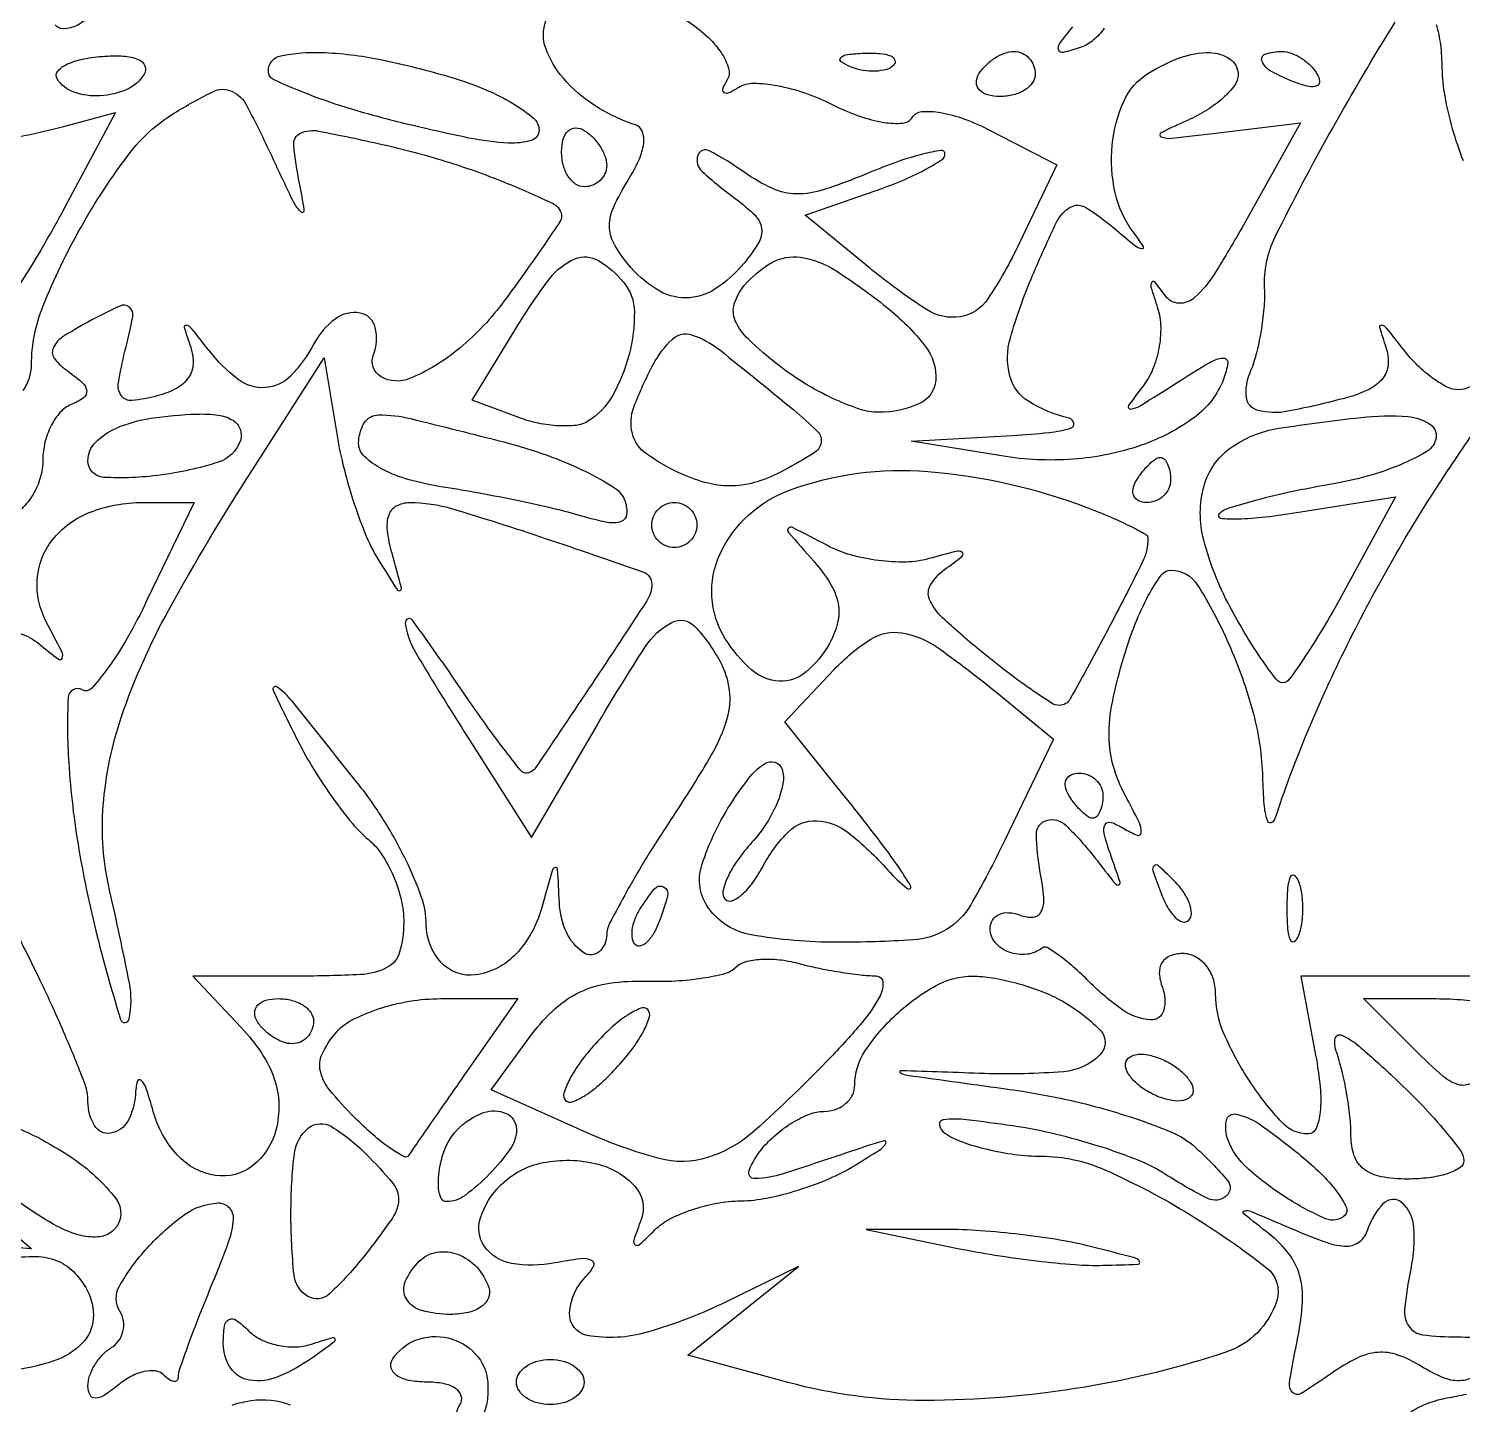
# Model space of a CAD drawing. Header units: inches. Extents: x -279 to 561, y -345 to 342.
# Drawn here: x -210.2335 to -209.7678, y -300.4028 to -299.9559 of the extents above; entities that cross this region are included whole.
import ezdxf

# ---------------------------------------------------------------- set-up
doc = ezdxf.new("R2010")
doc.units = ezdxf.units.IN
doc.header["$LTSCALE"] = 0.5
doc.header["$MEASUREMENT"] = 0

msp = doc.modelspace()

# ---------------------------------------------------------------- linework, layer by layer
for points in [[(-205.72684, -301.74723, -0.00001), (-206.54741, -301.74907, -0.000412)], [(-206.54191, -301.73765, -0.00001), (-205.72683, -301.73995, -0.41338)], [(-210.2141, -299.95167, -0.246634), (-210.2223, -299.95597, -0.240085), (-210.22481, -299.95469, -0.069257)], [(-210.01986, -299.95311, -0.039871), (-210.01332, -299.95819, -0.058273), (-210.00855, -299.96369, -0.075709), (-210.00611, -299.96876, -0.215716), (-210.0066, -299.97256, 0.042609), (-210.00802, -299.97535, 0.364558), (-210.00761, -299.97659, 0.25334), (-210.00603, -299.97668, 0.029207), (-210.00278, -299.97493, -0.14379), (-209.99802, -299.97362, -0.041191), (-209.99033, -299.97439, -0.037791), (-209.98139, -299.97675, -0.032338), (-209.97241, -299.98053, 0.029225), (-209.96361, -299.9843, 0.046596), (-209.95569, -299.98634, 0.059063), (-209.94955, -299.9866, 0.239652), (-209.94645, -299.98471, -0.241037), (-209.94337, -299.98285, -0.060113), (-209.93731, -299.98314, -0.047265), (-209.92952, -299.98525, -0.029831), (-209.92091, -299.98907), (-209.89951, -300.00013), (-209.91169, -300.02567, -0.03531), (-209.92191, -300.04372, -0.208713), (-209.93083, -300.04947, -0.186393), (-209.94177, -300.04717, -0.027537), (-209.96035, -300.03361), (-209.98123, -300.01653), (-209.95852, -300.00861, 0.015223), (-209.94982, -300.00528, 0.02296), (-209.94248, -300.0018, 0.019436), (-209.93691, -299.99856, 0.256653), (-209.93581, -299.99655, 0.459931), (-209.93708, -299.99546, 0.023296), (-209.94314, -299.99669, 0.023968), (-209.95119, -299.99913, 0.013307), (-209.96076, -300.00283, -0.019224), (-209.97506, -300.00817, -0.081872), (-209.98405, -300.00958, -0.106516), (-209.99177, -300.00785, -0.044699), (-210.00106, -300.00252, 0.030173), (-210.01238, -299.99556, 0.467145), (-210.0161, -299.99706, 0.294325), (-210.01472, -300.00227, 0.026889), (-210.00385, -300.01115, -0.036575), (-209.99752, -300.01654, -0.167015), (-209.99539, -300.0208, -0.169615), (-209.99635, -300.02543, -0.037994), (-210.00109, -300.03211, -0.07488), (-210.01046, -300.04047, -0.14446), (-210.02002, -300.04335, -0.145548), (-210.02955, -300.04057, -0.076442), (-210.03887, -300.0323, -0.049455), (-210.04339, -300.02561, -0.125348), (-210.0448, -300.01996, -0.107779), (-210.04343, -300.01379, -0.031277), (-210.03877, -300.00516, 0.032977), (-210.03526, -299.99862, 0.073155), (-210.03369, -299.99319, 0.122618), (-210.03412, -299.98932, 0.227638), (-210.03634, -299.98718, -0.061034), (-210.04947, -299.98094, -0.073768), (-210.05978, -299.97202, -0.090747), (-210.06552, -299.96223, -0.1807), (-210.06544, -299.95337, -0.147755)], [(-209.88407, -299.95573, -0.069896), (-209.88765, -299.95968, -0.09408), (-209.89185, -299.96203, -0.020305), (-209.89741, -299.96363, -0.382823), (-209.89888, -299.96284, -0.251829), (-209.89858, -299.96079, -0.012735), (-209.89429, -299.95531, 0.061333)], [(-209.76246, -300.07013, -0.219331), (-209.76911, -300.07319, -0.119578), (-209.7727, -300.07232, -0.03874), (-209.77739, -300.06943, -0.036073), (-209.78228, -300.06528, -0.033519), (-209.78666, -300.06037, 0.00412), (-209.79235, -300.05319, 0.184713), (-209.79396, -300.05225, 0.555494), (-209.79463, -300.05301, 0.009307), (-209.79255, -300.05941, -0.101682), (-209.79183, -300.06493, -0.148713), (-209.79358, -300.06948, -0.114758), (-209.79804, -300.07307, -0.047226), (-209.80535, -300.07579, -0.017295), (-209.82442, -300.0802, -0.111752), (-209.83423, -300.07991, -0.313105), (-209.83789, -300.07566, -0.126852), (-209.83671, -300.0677, 0.03632), (-209.83468, -300.06173, 0.021228), (-209.83308, -300.05434, 0.021153), (-209.83211, -300.04677, 0.033409), (-209.83199, -300.04022, -0.127), (-209.82852, -300.02351, -0.013912), (-209.81008, -299.98854, -0.009965), (-209.78957, -299.95376, -0.26014)], [(-209.77625, -299.95456, -0.042487), (-209.77489, -299.96107, -0.027117), (-209.77437, -299.96879, 0.041939), (-209.77349, -299.97784, 0.024802), (-209.77102, -299.9884, 0.0247), (-209.76747, -299.99878, 0.038479)], [(-210.23526, -300.07345, 0.068159), (-210.23325, -300.06937, 0.079679), (-210.23255, -300.06511, -0.095446), (-210.2288, -300.04593, -0.032932), (-210.21647, -300.02037, -0.032981), (-210.20086, -299.99661, -0.093671), (-210.18625, -299.98336, -0.023189), (-210.17347, -299.97631, -0.22749), (-210.16748, -299.97625, -0.165117), (-210.1626, -299.98093, -0.011234), (-210.15401, -299.99843, 0.00396), (-210.14756, -300.01207, 0.098084), (-210.14507, -300.01538, 0.700925), (-210.14395, -300.01478, 0.015028), (-210.14549, -300.00606, -0.026174), (-210.14737, -299.99379, -0.318342), (-210.14515, -299.98987, -0.159245), (-210.13928, -299.98915, -0.006848), (-210.11865, -299.99349, -0.019413), (-210.09824, -299.99891, -0.021469), (-210.07901, -300.00575, -0.014784), (-210.06309, -300.01275, -0.289489), (-210.06035, -300.01708, -0.149058), (-210.06077, -300.01844, -0.00195), (-210.06582, -300.02589, -0.005417), (-210.07183, -300.03448, -0.003505), (-210.07896, -300.0443, -0.059171), (-210.09332, -300.0596, -0.076749), (-210.10974, -300.06957, -0.232979), (-210.119, -300.06897, -0.369072), (-210.1215, -300.06191, 0.14863), (-210.12086, -300.05298, 0.299482), (-210.12574, -300.0483, 0.210538), (-210.13389, -300.05022, 0.108535), (-210.14083, -300.05833, -0.069525), (-210.14844, -300.06876, -0.187689), (-210.15663, -300.07252, -0.18047), (-210.16543, -300.06982, -0.063741), (-210.17495, -300.06037, 0.00412), (-210.18064, -300.05319, 0.184713), (-210.18225, -300.05225, 0.555494), (-210.18292, -300.05301, 0.009307), (-210.18084, -300.05941, -0.0943), (-210.18006, -300.0648, -0.141494), (-210.18156, -300.06927, -0.120163), (-210.18548, -300.07275, -0.057783), (-210.19178, -300.0752, -0.03588), (-210.19991, -300.07671, -0.271297), (-210.20334, -300.07519, -0.199665), (-210.20433, -300.07098, -0.020264), (-210.20219, -300.06072, 0.012195), (-210.19963, -300.04936, 0.281744), (-210.20073, -300.04637, 0.285164), (-210.20388, -300.04601, 0.012416), (-210.2142, -300.05121, 0.021386), (-210.22259, -300.05617, 0.153352), (-210.22554, -300.05976, 0.274411), (-210.22502, -300.06319, 0.068719), (-210.22069, -300.06721, -0.02875), (-210.21594, -300.07096, -0.190834), (-210.21461, -300.0736, -0.270927), (-210.21566, -300.07584, -0.054633), (-210.2197, -300.07802, 0.115163), (-210.2232, -300.0805, 0.064035), (-210.22617, -300.08484, 0.058612), (-210.22818, -300.09028, 0.059252), (-210.22886, -300.09601, -0.071557), (-210.22969, -300.10179, -0.063715), (-210.23212, -300.10734, -0.066848), (-210.23573, -300.11186, -0.099612)], [(-210.23722, -299.99107, 0.009633), (-210.22977, -299.98955, 0.010183), (-210.22253, -299.98777), (-210.20521, -299.98313), (-210.22253, -300.01534, -0.009344), (-210.22956, -300.02786, -0.012878), (-210.23637, -300.03881, -0.009524)], [(-210.2362, -300.15241, -0.094697), (-210.23004, -300.15578, 0.009204), (-210.22377, -300.16075, 0.511875), (-210.22255, -300.16038, 0.203606), (-210.2227, -300.15828, 0.004264), (-210.22764, -300.1488, -0.138427), (-210.23069, -300.1348, -0.154804), (-210.22574, -300.12197, -0.132896), (-210.21346, -300.11298, -0.092079), (-210.19645, -300.10982), (-210.17974, -300.10982), (-210.19514, -300.14181, -0.016706), (-210.20144, -300.15385, -0.027731), (-210.20763, -300.16348, -0.02706), (-210.21307, -300.1702, -0.351303), (-210.21604, -300.17068, 0.559291), (-210.22066, -300.17324, 0.027792), (-210.22046, -300.19439, 0.026181), (-210.21715, -300.22257, 0.020507), (-210.21071, -300.25269, 0.011913), (-210.20362, -300.27777, 0.775306), (-210.20082, -300.27764, 0.099931), (-210.20076, -300.26591, 0.008154), (-210.2072, -300.23574, -0.076482), (-210.20924, -300.20827, -0.062303), (-210.20328, -300.17935, -0.044364), (-210.18803, -300.14486, -0.016409), (-210.1608, -300.09919), (-210.13743, -300.06278), (-210.13329, -300.08813, 0.021996), (-210.13103, -300.09891, 0.017411), (-210.12768, -300.11034, 0.017739), (-210.12382, -300.12074, 0.041277), (-210.12004, -300.12814, 0.001522), (-210.1138, -300.13812, 0.361742), (-210.11284, -300.13843, 0.379825), (-210.11241, -300.13756, 0.001566), (-210.11544, -300.12631, -0.035795), (-210.11692, -300.11884, -0.114273), (-210.1164, -300.11381, -0.185173), (-210.11397, -300.11091, -0.127442), (-210.10977, -300.10982, -0.072899), (-210.09587, -300.11186, -0.008371), (-210.06566, -300.12147, -0.003559), (-210.03379, -300.13244, -0.318123), (-210.03105, -300.13631, -0.145769), (-210.03268, -300.14179, -0.002398), (-210.05045, -300.16868, -0.00164), (-210.06883, -300.19603, -0.248866), (-210.07205, -300.19774, -0.229087), (-210.07351, -300.19704, -0.003732), (-210.07922, -300.18971, -0.00888), (-210.08576, -300.18088, -0.005674), (-210.09306, -300.1704, 0.008633), (-210.10881, -300.14806, 0.779341), (-210.11112, -300.14899, 0.101175), (-210.10764, -300.15887, 0.005999), (-210.0909, -300.18598), (-210.07015, -300.21868), (-210.04906, -300.18257, -0.010988), (-210.03317, -300.15669, -0.129401), (-210.02453, -300.14878, -0.335237), (-210.01717, -300.15, -0.067366), (-210.00888, -300.16147, -0.091125), (-210.0059, -300.17077, -0.103951), (-210.00664, -300.18007, -0.060978), (-210.01173, -300.19183, -0.013751), (-210.02327, -300.21035, 0.00766), (-210.03186, -300.22376, 0.010654), (-210.03911, -300.23604, 0.007376), (-210.04476, -300.24646, 0.121154), (-210.0457, -300.25028, -0.217104), (-210.0482, -300.25577, -0.339946), (-210.05315, -300.25607, -0.137258), (-210.05877, -300.24943, -0.096748), (-210.06108, -300.23986, 0.002673), (-210.06163, -300.22896, 0.489842), (-210.06244, -300.2284, 0.252135), (-210.06344, -300.22943, 0.001735), (-210.06688, -300.2417, -0.120523), (-210.07511, -300.25643, -0.172615), (-210.08827, -300.26327, -0.246058), (-210.0995, -300.25923, -0.18798), (-210.10431, -300.24688, 0.085861), (-210.10583, -300.2381, 0.027944), (-210.11095, -300.22593, 0.026915), (-210.11827, -300.21279, 0.027279), (-210.12693, -300.20058, 0.001574), (-210.14781, -300.17444, 0.071432), (-210.15285, -300.16974, 0.767692), (-210.15409, -300.17078, 0.007541), (-210.14602, -300.18728, 0.020332), (-210.1408, -300.1966, 0.017364), (-210.13457, -300.20598, 0.017715), (-210.12831, -300.21411, 0.046625), (-210.12311, -300.21932, -0.074486), (-210.11872, -300.22423, -0.044551), (-210.11501, -300.23116, -0.043525), (-210.11248, -300.23889, -0.057213), (-210.11164, -300.24626, -0.068583), (-210.11297, -300.25591, -0.209579), (-210.11707, -300.26091, -0.106027), (-210.12566, -300.26319, -0.012003), (-210.14588, -300.26368), (-210.18013, -300.26368), (-210.16446, -300.28036, -0.041329), (-210.15776, -300.28878, -0.065591), (-210.15369, -300.29704, -0.074032), (-210.1522, -300.30529, -0.071915), (-210.15315, -300.31371, -0.162567), (-210.16066, -300.32522, -0.208334), (-210.17276, -300.32843, -0.171581), (-210.18521, -300.32177, -0.118073), (-210.19303, -300.30763, 0.011601), (-210.19528, -300.30018, 0.12459), (-210.19695, -300.29754, 0.575958), (-210.19819, -300.2979, 0.045653), (-210.19882, -300.30214, -0.11037), (-210.20128, -300.3108, -0.234597), (-210.20684, -300.31471, -0.305722), (-210.21208, -300.31224, -0.134931), (-210.21421, -300.3045, 0.093163), (-210.21541, -300.29807, 0.008399), (-210.22164, -300.28285, 0.010682), (-210.22983, -300.26484, 0.008147), (-210.23953, -300.24547, -0.00695)], [(-209.74238, -300.26328, -0.006756), (-209.77178, -300.26368), (-209.82022, -300.26368), (-209.81541, -300.28932, -0.022522), (-209.81394, -300.29972, -0.047523), (-209.81393, -300.30786, -0.072575), (-209.81524, -300.31321, -0.305623), (-209.81784, -300.31496, -0.208689), (-209.82628, -300.31128, -0.041279), (-209.83671, -300.29799, -0.043245), (-209.8452, -300.2823, -0.10285), (-209.84789, -300.26937, 0.081204), (-209.84871, -300.2644, 0.091863), (-209.85105, -300.26017, 0.100705), (-209.85455, -300.25735, 0.120275), (-209.85865, -300.25635, 0.094119), (-209.86275, -300.25713, 0.166113), (-209.86534, -300.25933, 0.151899), (-209.86618, -300.26283, 0.075244), (-209.86519, -300.26734, -0.15613), (-209.86477, -300.27486, -0.363489), (-209.86904, -300.27792, -0.134518), (-209.87804, -300.27469, -0.043442), (-209.88897, -300.26551, 0.015327), (-209.89406, -300.26073, 0.024343), (-209.89872, -300.25699, 0.021164), (-209.9026, -300.25443, 0.310197), (-209.90415, -300.25452, -0.137283), (-209.90924, -300.2566, -0.117782), (-209.91501, -300.25591, -0.128544), (-209.91948, -300.25279, -0.178299), (-209.92115, -300.24824, -0.138638), (-209.92037, -300.24546, -0.152479), (-209.91826, -300.24362, -0.122164), (-209.91507, -300.24307, -0.073799), (-209.91131, -300.24391, 0.114058), (-209.90706, -300.2445, 0.267709), (-209.90452, -300.24273, 0.130827), (-209.90372, -300.23821, 0.026298), (-209.90484, -300.23004, -0.044747), (-209.90609, -300.21751, -0.340996), (-209.90274, -300.21308, -0.265565), (-209.89658, -300.21467, -0.034309), (-209.88714, -300.22521, 0.002074), (-209.88053, -300.23363, 0.291404), (-209.87939, -300.23403, 0.441905), (-209.87892, -300.23319, 0.002725), (-209.88209, -300.22401, -0.020095), (-209.88412, -300.21738, -0.188167), (-209.88379, -300.21447, -0.373506), (-209.88187, -300.21373, -0.052052), (-209.87771, -300.21574, 0.044889), (-209.87339, -300.2179, 0.516587), (-209.87204, -300.21702, 0.124879), (-209.87275, -300.21371, 0.008019), (-209.8773, -300.20487, -0.054126), (-209.88116, -300.19531, -0.066438), (-209.88252, -300.18579, -0.053342), (-209.88144, -300.1747, -0.021922), (-209.87774, -300.16003, -0.020852), (-209.874, -300.14921, -0.030574), (-209.86976, -300.14009, -0.030879), (-209.86559, -300.13342, -0.242219), (-209.86244, -300.1318, -0.258756), (-209.85373, -300.13663, -0.035514), (-209.84367, -300.15564, -0.038805), (-209.83564, -300.17846, -0.059301), (-209.83266, -300.19921, 0.013965), (-209.83221, -300.20787, 0.056529), (-209.8312, -300.21305, 0.411317), (-209.82988, -300.21375, 0.244706), (-209.8285, -300.21239, -0.019744), (-209.81868, -300.18588, -0.015527), (-209.80605, -300.15796, -0.015081), (-209.79124, -300.12995, -0.01547), (-209.77489, -300.10312, -0.008675), (-209.76198, -300.08408, -0.054188)], [(-210.24259, -300.31073, -0.057756), (-210.21939, -300.32269, -0.079269), (-210.20517, -300.33593, -0.378795), (-210.20579, -300.34611, -0.166096), (-210.2103, -300.34832, -0.093853), (-210.21645, -300.34795, -0.062615), (-210.22427, -300.3449, -0.027145), (-210.23379, -300.33904, 0.00622), (-210.25624, -300.32389, 0.075154)], [(-210.2545, -300.33306), (-210.23252, -300.35222), (-210.28014, -300.34847, 0.000676)], [(-209.76375, -300.39375, -0.125891), (-209.76865, -300.39512, -0.106619), (-209.77415, -300.39406, -0.038969), (-209.78123, -300.39038, 0.053558), (-209.7887, -300.38676, 0.106657), (-209.79518, -300.3859, 0.095624), (-209.80191, -300.38777, 0.037235), (-209.81024, -300.39272, -0.012451), (-209.82011, -300.39928, -0.360916), (-209.82291, -300.39891, -0.233302), (-209.82389, -300.39562, -0.006783), (-209.82116, -300.38092, 0.034979), (-209.81968, -300.36943, 0.08224), (-209.8206, -300.36086, 0.096672), (-209.82408, -300.3539, 0.06272), (-209.83043, -300.3475, -0.004299), (-209.83876, -300.34086, -0.631032), (-209.83854, -300.33993, -0.152977), (-209.83635, -300.34014, -0.001783), (-209.82283, -300.34589, 0.016514), (-209.8117, -300.35024, 0.083891), (-209.80516, -300.35138, 0.176795), (-209.80108, -300.34992, 0.139385), (-209.79841, -300.34601, -0.111033), (-209.7932, -300.33738, -0.409717), (-209.78745, -300.33721, -0.193153), (-209.78358, -300.34541, -0.064159), (-209.78452, -300.35892, 0.021384), (-209.78653, -300.37182, 0.181191), (-209.78512, -300.37742, 0.213748), (-209.78053, -300.3802, 0.030852), (-209.76932, -300.3809, -0.015665), (-209.75933, -300.38121, -0.161071)], [(-210.24182, -300.3557, -0.041396), (-210.23204, -300.35473, -0.092303), (-210.2247, -300.35597, -0.108882), (-210.21905, -300.35957, -0.073713), (-210.21448, -300.36572, -0.140015), (-210.21249, -300.37494, -0.178006), (-210.21599, -300.38284, -0.121011), (-210.22532, -300.38869, -0.051076), (-210.23985, -300.3919, 0.007864)], [(-209.78444, -300.40521, -0.055581), (-209.77911, -300.4025, -0.042423), (-209.7728, -300.40072, 0.003502), (-209.76635, -300.39943, 0.004927)], [(-210.1674, -300.40301, -0.043283), (-210.16109, -300.40155, -0.1243), (-210.14849, -300.4029, -0.260406)]]:
    msp.add_lwpolyline(points, format="xyb")
for points in [[(-210.19592, -299.97067, -0.149418), (-210.20157, -299.97563, -0.092972), (-210.21021, -299.97773, -0.096038), (-210.21877, -299.97654, -0.173552), (-210.22423, -299.97218, -0.313659), (-210.22411, -299.96987, -0.112169), (-210.22141, -299.96766, -0.063172), (-210.21634, -299.96589, -0.031729), (-210.20961, -299.9649, -0.033138), (-210.20268, -299.96479, -0.087479), (-210.19786, -299.96589, -0.191396), (-210.19573, -299.96798, -0.247097)], [(-210.096, -299.97178, -0.026018), (-210.08516, -299.97566, -0.036704), (-210.076, -299.98029, -0.040368), (-210.06946, -299.98499, -0.220346), (-210.06768, -299.98884, -0.333988), (-210.07022, -299.99221, -0.082902), (-210.07755, -299.99307, -0.038453), (-210.09045, -299.99143, -0.009114), (-210.11164, -299.98666, -0.012698), (-210.12849, -299.98209, -0.019911), (-210.14268, -299.97722, -0.014921), (-210.1537, -299.97257, -0.293272), (-210.1556, -299.96961, -0.35747), (-210.15156, -299.96469, -0.058568), (-210.13836, -299.96363, -0.041655), (-210.11922, -299.96593, -0.022031)], [(-209.95244, -299.96772, -0.126455), (-209.95484, -299.96914, -0.060344), (-209.95839, -299.96972, -0.05415), (-209.96248, -299.96945, -0.051402), (-209.96649, -299.9683, -0.054073), (-209.96954, -299.96668, -0.470617), (-209.96967, -299.96534, -0.168741), (-209.96753, -299.96431, -0.018894), (-209.96206, -299.96388, -0.028489), (-209.95696, -299.96396, -0.077125), (-209.95344, -299.96477, -0.208169), (-209.95211, -299.96612, -0.296942)], [(-209.84057, -299.97086, -0.161582), (-209.8417, -299.97427, -0.049287), (-209.84541, -299.97834, -0.043606), (-209.85074, -299.98236, -0.03573), (-209.85705, -299.9857, 0.011318), (-209.86561, -299.98972, 0.648942), (-209.86556, -299.99103, 0.122279), (-209.86216, -299.99149, 0.003216), (-209.84691, -299.98973), (-209.82029, -299.98647), (-209.83875, -300.0195, -0.012765), (-209.84823, -300.0355, -0.067926), (-209.85474, -300.04328, -0.197537), (-209.85979, -300.04511, -0.231064), (-209.86423, -300.04271, 0.011577), (-209.86764, -300.03817, 0.514374), (-209.86866, -300.03821, 0.219164), (-209.86889, -300.03985, 0.006451), (-209.86677, -300.04665, -0.074397), (-209.86574, -300.05278, -0.051061), (-209.86634, -300.05981, -0.050726), (-209.86835, -300.06665, -0.069922), (-209.87158, -300.07216, 0.015282), (-209.87617, -300.07836, 0.636401), (-209.87553, -300.07946, 0.116609), (-209.87242, -300.07842, 0.003613), (-209.86093, -300.07121, -0.007311), (-209.84975, -300.0643, -0.112257), (-209.84546, -300.0629, -0.482301), (-209.84397, -300.06446, -0.057901), (-209.84534, -300.06978, -0.143638), (-209.85479, -300.08217, -0.075395), (-209.87211, -300.09125, -0.065426), (-209.89414, -300.09577, -0.058394), (-209.91749, -300.09471), (-209.9468, -300.08992), (-209.91383, -300.08803, 0.011976), (-209.902, -300.08707, 0.047307), (-209.89485, -300.08562, 0.400308), (-209.89395, -300.08404, 0.276607), (-209.89551, -300.08248, -0.07675), (-209.90869, -300.07695, -0.194129), (-209.91475, -300.06874, -0.134166), (-209.91457, -300.0563, -0.030602), (-209.90744, -300.03627, -0.009793), (-209.89957, -300.01878, -0.149526), (-209.89515, -300.01393, -0.279612), (-209.89008, -300.01399, -0.036594), (-209.88099, -300.02061, 0.005096), (-209.87413, -300.02629, 0.120093), (-209.87187, -300.02736, 0.668332), (-209.87137, -300.02662, 0.015145), (-209.87469, -300.02191, -0.106099), (-209.88053, -300.00922, -0.078449), (-209.88151, -299.99374, -0.082709), (-209.87775, -299.97953, -0.147083), (-209.86987, -299.97046, -0.053606), (-209.85937, -299.96531, -0.090902), (-209.84975, -299.96368, -0.15041), (-209.8432, -299.9658, -0.244723)], [(-209.9065, -299.97062, -0.153634), (-209.90738, -299.97342, -0.097988), (-209.90986, -299.9758, -0.080552), (-209.91356, -299.9774, -0.062283), (-209.91792, -299.97795, -0.066118), (-209.92197, -299.97741, -0.138808), (-209.92466, -299.9758, -0.191142), (-209.92561, -299.97341, -0.139169), (-209.92482, -299.97062, -0.06081), (-209.92257, -299.96782, -0.051032), (-209.9196, -299.96545, -0.053229), (-209.91637, -299.96384, -0.089642), (-209.9134, -299.9633, -0.105429), (-209.91077, -299.96386, -0.099231), (-209.90853, -299.96545, -0.096318), (-209.90703, -299.96783, -0.092995)], [(-209.81498, -299.97054, -0.1144), (-209.81414, -299.97301, -0.32948), (-209.81502, -299.97448, -0.155351), (-209.81762, -299.9747, -0.036408), (-209.82187, -299.97342, -0.029964), (-209.82972, -299.96985, -0.168622), (-209.83282, -299.96653, -0.444011), (-209.83176, -299.96416, -0.079093), (-209.82635, -299.9633, -0.088797), (-209.82338, -299.96383, -0.053277), (-209.82016, -299.96543, -0.051183), (-209.8172, -299.96777, -0.061454)], [(-210.0457, -300.00036, -0.105429), (-210.04626, -300.00299, -0.099231), (-210.04785, -300.00523, -0.096318), (-210.05023, -300.00673, -0.092995), (-210.05303, -300.00726, -0.153634), (-210.05582, -300.00638, -0.097988), (-210.0582, -300.0039, -0.080552), (-210.05981, -300.0002, -0.062283), (-210.06035, -299.99583, -0.066118), (-210.05982, -299.99179, -0.138808), (-210.0582, -299.9891, -0.191142), (-210.05581, -299.98815, -0.139169), (-210.05303, -299.98894, -0.06081), (-210.05023, -299.99118, -0.051032), (-210.04785, -299.99416, -0.053229), (-210.04624, -299.99739, -0.089642)], [(-210.04012, -300.03839, -0.168126), (-210.03672, -300.04784, -0.066733), (-210.03841, -300.0617, -0.065174), (-210.04385, -300.07515, -0.126256), (-210.05184, -300.08345, -0.111264), (-210.05564, -300.08476, -0.040949), (-210.06136, -300.08492, -0.038091), (-210.06785, -300.08408, -0.037182), (-210.0742, -300.08225), (-210.08939, -300.07663), (-210.07498, -300.05293, -0.024825), (-210.06421, -300.03706, -0.133288), (-210.05603, -300.03071, -0.236207), (-210.0484, -300.03123, -0.090194)], [(-209.95477, -300.04637, -0.057478), (-209.94223, -300.05903, -0.186662), (-209.93883, -300.07012, -0.27594), (-209.94414, -300.07771, -0.105888), (-209.95723, -300.08052, -0.081079), (-209.96366, -300.07947, -0.028819), (-209.97233, -300.07599, -0.027704), (-209.98157, -300.07101, -0.029227), (-209.99004, -300.06512, -0.022405), (-209.99969, -300.0568, -0.10205), (-210.00392, -300.05076, -0.17585), (-210.00425, -300.04533, -0.101428), (-210.00112, -300.03948, -0.091072), (-209.99208, -300.03191, -0.167167), (-209.98274, -300.03018, -0.106522), (-209.9713, -300.03448, -0.025655)], [(-209.98496, -300.07977, -0.020069), (-209.97725, -300.08671, -0.245258), (-209.97605, -300.09036, -0.216347), (-209.9783, -300.09372, -0.0157), (-209.98822, -300.09944, -0.045561), (-209.99678, -300.10306, -0.069347), (-210.00472, -300.10443, -0.0694), (-210.01273, -300.10357, -0.045708), (-210.02149, -300.10051, -0.046645), (-210.03282, -300.09401, -0.178854), (-210.03736, -300.08742, -0.154066), (-210.03687, -300.07882, -0.03222), (-210.03054, -300.06491, -0.079392), (-210.02434, -300.05675, -0.27612), (-210.01814, -300.05534, -0.089152), (-210.009, -300.06026, -0.00551)], [(-210.16471, -300.08968, -0.241837), (-210.17186, -300.09674, -0.04316), (-210.1908, -300.10094, -0.04641), (-210.20908, -300.10166, -0.398612), (-210.21421, -300.09625, -0.196713), (-210.21177, -300.0903, -0.097713), (-210.20493, -300.08563, -0.063738), (-210.19384, -300.08248, -0.028962), (-210.1788, -300.0811, -0.0418), (-210.17186, -300.08144, -0.103798), (-210.16709, -300.08313, -0.170703), (-210.16476, -300.08598, -0.167723)], [(-210.07916, -300.09017, -0.021801), (-210.06508, -300.09448, -0.028478), (-210.05267, -300.0997, -0.02857), (-210.04315, -300.10505, -0.171668), (-210.03972, -300.10946, -0.104551), (-210.03923, -300.11376, -0.296119), (-210.04102, -300.11603, -0.131776), (-210.04547, -300.1163, -0.02182), (-210.05388, -300.11422, 0.014326), (-210.06249, -300.11194, 0.00588), (-210.07428, -300.10933, 0.005812), (-210.08702, -300.10682, 0.007415), (-210.09882, -300.10481, -0.029761), (-210.10991, -300.10242, -0.05173), (-210.11866, -300.09896, -0.069192), (-210.12442, -300.09488, -0.20672), (-210.12629, -300.09054, -0.138627), (-210.12444, -300.084, -0.258512), (-210.11979, -300.08138, -0.061665), (-210.10938, -300.08258, -0.003809)], [(-209.77643, -300.08957, -0.181745), (-209.77954, -300.09341, -0.033606), (-209.78783, -300.09755, -0.032181), (-209.79871, -300.10129, -0.02445), (-209.81102, -300.10402, 0.009941), (-209.82342, -300.10639, 0.013307), (-209.83455, -300.10906, 0.010474), (-209.84364, -300.1117, 0.120943), (-209.8468, -300.11361, 0.628638), (-209.84635, -300.1149, 0.034538), (-209.84073, -300.11514, 0.022434), (-209.83177, -300.1145, 0.010524), (-209.82025, -300.1129), (-209.78949, -300.10798), (-209.80587, -300.13815, -0.009083), (-209.81243, -300.14971, -0.013888), (-209.81856, -300.15947, -0.008342), (-209.82397, -300.16727, -0.237394), (-209.82608, -300.16837, -0.237414), (-209.82815, -300.16737, -0.011847), (-209.83272, -300.16111, -0.016956), (-209.83789, -300.15309, -0.011246), (-209.8433, -300.14356, -0.059938), (-209.85177, -300.12201, -0.131487), (-209.85165, -300.10442, -0.170978), (-209.84313, -300.09217, -0.118988), (-209.8274, -300.08573, -0.009689), (-209.8007, -300.08219, -0.046967), (-209.78544, -300.08191, -0.13347), (-209.77812, -300.0845, -0.333225)], [(-209.86254, -300.1025, -0.105053), (-209.86314, -300.10529, -0.099167), (-209.86482, -300.10767, -0.09642), (-209.86734, -300.10927, -0.093332), (-209.8703, -300.10982, -0.108972), (-209.8729, -300.10925, -0.182303), (-209.87445, -300.10767, -0.161196), (-209.87468, -300.1053, -0.082592), (-209.87353, -300.1025, -0.029505), (-209.87156, -300.09969, -0.035638), (-209.86939, -300.09732, -0.038439), (-209.86732, -300.09565, -0.151918), (-209.86578, -300.09517, -0.210953), (-209.86454, -300.09572, -0.081139), (-209.86349, -300.09732, -0.061769), (-209.86278, -300.09969, -0.042167)], [(-209.89002, -300.11131, -0.010264), (-209.8823, -300.11441, -0.015968), (-209.87579, -300.11743, -0.010223), (-209.87063, -300.12016, -0.272291), (-209.86987, -300.12145, -0.115715), (-209.87171, -300.12931, -0.006878), (-209.88294, -300.15115, -0.004044), (-209.89511, -300.17362, -0.275438), (-209.8987, -300.17572, -0.142291), (-209.90125, -300.17496, -0.008244), (-209.90808, -300.17038, -0.011991), (-209.9161, -300.16452, -0.008496), (-209.92482, -300.15758, -0.014003), (-209.93662, -300.14729, -0.107153), (-209.94082, -300.14131, -0.242738), (-209.94044, -300.13649, -0.097548), (-209.93581, -300.1315, 0.010693), (-209.93019, -300.12723, 0.510868), (-209.93025, -300.12602, 0.211453), (-209.9322, -300.12569, 0.005419), (-209.94103, -300.12807, -0.063059), (-209.94845, -300.12917, -0.037495), (-209.9574, -300.12869, -0.03697), (-209.96639, -300.12685, -0.051895), (-209.97399, -300.12382, 0.002339), (-209.98531, -300.11794, 0.34417), (-209.98667, -300.1182, 0.374643), (-209.98668, -300.11953, 0.002485), (-209.97845, -300.12891, -0.04239), (-209.97307, -300.13613, -0.091651), (-209.97056, -300.14256, -0.105609), (-209.97069, -300.14885, -0.069894), (-209.97332, -300.15562, -0.089701), (-209.98095, -300.16488, -0.189309), (-209.98962, -300.16784, -0.171412), (-209.99863, -300.16419, -0.072092), (-210.00719, -300.15407, -0.25457), (-210.00884, -300.12645, -0.198028), (-209.98627, -300.10581, -0.108283), (-209.94136, -300.09974, -0.070139)], [(-210.0164, -300.11715, -0.099038), (-210.01696, -300.11995, -0.097945), (-210.01855, -300.12232, -0.097945), (-210.02093, -300.12392, -0.099038), (-210.02372, -300.12448, -0.099038), (-210.02652, -300.12392, -0.097945), (-210.0289, -300.12232, -0.097945), (-210.03049, -300.11995, -0.099038), (-210.03105, -300.11715, -0.099038), (-210.03049, -300.11435, -0.097945), (-210.0289, -300.11198, -0.097945), (-210.02652, -300.11038, -0.099038), (-210.02372, -300.10982, -0.099038), (-210.02093, -300.11038, -0.097945), (-210.01855, -300.11198, -0.097945), (-210.01696, -300.11435, -0.099038)], [(-209.91634, -300.17372), (-209.90053, -300.18675), (-209.91648, -300.21972, -0.017458), (-209.92745, -300.24051, -0.126944), (-209.93527, -300.24852, -0.121487), (-209.94613, -300.25192, -0.015443), (-209.97082, -300.25269, -0.043275), (-209.99878, -300.25026, -0.192931), (-210.01251, -300.24176, -0.242088), (-210.0148, -300.22764, -0.06645), (-210.00474, -300.20669, -0.023459), (-209.99905, -300.19883, -0.082546), (-209.99443, -300.19467, -0.218996), (-209.99106, -300.19421, -0.243174), (-209.98873, -300.19648, -0.129415), (-209.98843, -300.20111, -0.04954), (-209.99031, -300.20734, -0.044814), (-209.9938, -300.21403, -0.041369), (-209.9985, -300.22019, 0.029471), (-210.00314, -300.22596, 0.044977), (-210.00638, -300.23151, 0.055511), (-210.00794, -300.2361, 0.255745), (-210.00718, -300.23871, 0.299929), (-210.00493, -300.23917, 0.086738), (-210.00178, -300.23722, 0.056665), (-209.99819, -300.23322, 0.031692), (-209.99475, -300.22767, -0.076368), (-209.98649, -300.21666, -0.206073), (-209.97755, -300.21321, -0.159956), (-209.96723, -300.21705, -0.043123), (-209.9544, -300.22922, 0.044647), (-209.94799, -300.23526, 0.8353), (-209.94697, -300.23436, 0.025921), (-209.95569, -300.22155, 0.007036), (-209.97079, -300.20225), (-209.9878, -300.18112), (-209.97178, -300.16407, -0.062007), (-209.95991, -300.15422, -0.187451), (-209.9498, -300.15219, -0.113281), (-209.93767, -300.15729, -0.016483)], [(-209.88452, -300.20507, -0.042167), (-209.88476, -300.20787, -0.061769), (-209.88547, -300.21024, -0.081139), (-209.88652, -300.21185, -0.210953), (-209.88775, -300.21239, -0.151918), (-209.8893, -300.21191, -0.038439), (-209.89137, -300.21024, -0.035638), (-209.89354, -300.20787, -0.029505), (-209.89551, -300.20507, -0.082592), (-209.89666, -300.20227, -0.161196), (-209.89643, -300.19989, -0.182303), (-209.89488, -300.19831, -0.108972), (-209.89228, -300.19774, -0.093332), (-209.88932, -300.1983, -0.09642), (-209.8868, -300.19989, -0.099167), (-209.88512, -300.20227, -0.105053)], [(-209.86574, -300.23652, 0.036269), (-209.86352, -300.24126, 0.070189), (-209.861, -300.24459, 0.120343), (-209.8586, -300.24604, 0.278911), (-209.85663, -300.24555, 0.20742), (-209.85575, -300.24331, 0.082976), (-209.85641, -300.24, 0.063152), (-209.85845, -300.23618, 0.043285), (-209.86164, -300.23242, 0.011214), (-209.86647, -300.22782, 0.400052), (-209.86789, -300.22786, 0.286372), (-209.86827, -300.22951, 0.008399)], [(-209.82476, -300.2417, 0.017491), (-209.82453, -300.24823, 0.078554), (-209.82367, -300.25194, 0.447206), (-209.82243, -300.25239, 0.174857), (-209.82106, -300.25085, 0.057986), (-209.81992, -300.24668, 0.037979), (-209.81954, -300.2417, 0.037979), (-209.81992, -300.23671, 0.057986), (-209.82106, -300.23254, 0.174857), (-209.82243, -300.231, 0.447206), (-209.82367, -300.23145, 0.078554), (-209.82453, -300.23517, 0.017491)], [(-210.02852, -300.24568, -0.035865), (-210.03043, -300.24976, -0.069269), (-210.03261, -300.25263, -0.118528), (-210.03467, -300.25389, -0.281567), (-210.03635, -300.25349, -0.156651), (-210.03733, -300.25158, -0.070517), (-210.0374, -300.24873, -0.059701), (-210.0366, -300.24543, -0.049364), (-210.03501, -300.24218, -0.030391), (-210.03016, -300.23531, -0.36195), (-210.0272, -300.23471, -0.344086), (-210.02594, -300.23756, -0.029555)], [(-209.95818, -300.26358, -0.404962), (-209.95596, -300.26576, -0.133243), (-209.95718, -300.27067, -0.049004), (-209.96286, -300.27888, -0.015652), (-209.97283, -300.28992, -0.018), (-209.99755, -300.31383, -0.108102), (-210.013, -300.32262, -0.142325), (-210.02865, -300.32292, -0.039383), (-210.05203, -300.31459), (-210.08325, -300.30061), (-210.06997, -300.28259, -0.049532), (-210.06242, -300.27422, -0.075698), (-210.0543, -300.26882, -0.073324), (-210.04474, -300.26597, -0.043549), (-210.03285, -300.26531, 0.020972), (-210.02333, -300.26521, 0.025432), (-210.01446, -300.26428, 0.025346), (-210.00722, -300.26278, 0.133188), (-210.00373, -300.26078, -0.13375), (-210.00067, -300.25903, -0.047433), (-209.99564, -300.25822, -0.042933), (-209.98968, -300.25835, -0.038731), (-209.98361, -300.25949, 0.014604), (-209.97716, -300.26102, 0.011189), (-209.97002, -300.26233, 0.011343), (-209.96328, -300.26326, 0.026139)], [(-209.89869, -300.27126, -0.075395), (-209.88541, -300.28119, -0.413497), (-209.88546, -300.28927, -0.176683), (-209.89731, -300.29472, -0.028897), (-209.92298, -300.29533, 0.000496), (-209.95016, -300.29442, 0.765312), (-209.95034, -300.29502, 0.105945), (-209.94811, -300.29584, 0.000269), (-209.91479, -300.30047, -0.020136), (-209.89591, -300.30387, -0.021464), (-209.87778, -300.30871, -0.021652), (-209.86262, -300.3142, -0.086451), (-209.8543, -300.31945, -0.033006), (-209.84405, -300.33004, -0.409241), (-209.84442, -300.33512, -0.304414), (-209.85045, -300.3359, -0.028372), (-209.86415, -300.32809, 0.048424), (-209.87284, -300.32358, 0.01867), (-209.88564, -300.31899, 0.018279), (-209.89998, -300.31501, 0.021484), (-209.91383, -300.31234, 0.00838), (-209.9288, -300.31036, 0.055907), (-209.93631, -300.31034, 0.44112), (-209.93759, -300.31209, 0.198383), (-209.93581, -300.31474, 0.062015), (-209.93017, -300.31756, 0.026662), (-209.92208, -300.31994, 0.025881), (-209.91309, -300.32159, 0.031033), (-209.90451, -300.32217, -0.103493), (-209.88387, -300.32661, -0.033363), (-209.85604, -300.34127, -0.027887), (-209.83135, -300.35842, -0.315313), (-209.82805, -300.3692, -0.238654), (-209.84461, -300.38586, -0.03863), (-209.89032, -300.39717, -0.041083), (-209.94258, -300.40152, -0.06641), (-209.98674, -300.39568), (-210.01936, -300.38686), (-210.00139, -300.37245), (-209.98343, -300.35803), (-210.00687, -300.36947, -0.042805), (-210.03258, -300.37938, -0.115473), (-210.05201, -300.3804, -0.380366), (-210.05777, -300.37307, -0.183251), (-210.05247, -300.36129, 0.074151), (-210.04996, -300.3579, 0.436772), (-210.05061, -300.35604, 0.136057), (-210.05425, -300.35552, 0.015228), (-210.0626, -300.35685, -0.088686), (-210.07663, -300.35702, -0.202194), (-210.08541, -300.35147, -0.23876), (-210.08672, -300.34215, -0.114433), (-210.08016, -300.33162, -0.148849), (-210.06638, -300.32427, -0.108699), (-210.04893, -300.32466, -0.147273), (-210.03658, -300.33191, -0.28508), (-210.03448, -300.34274, 0.008722), (-210.03691, -300.34946, 0.32439), (-210.03645, -300.35093, 0.361717), (-210.03501, -300.35086, 0.009575), (-210.03002, -300.3461, -0.077221), (-210.02515, -300.34256, -0.037014), (-210.01801, -300.33955, -0.035568), (-210.00994, -300.33745, -0.042362), (-210.00211, -300.33668, 0.046274), (-209.99363, -300.33577, 0.025604), (-209.98354, -300.33319, 0.025327), (-209.97349, -300.32951, 0.036946), (-209.96511, -300.32518, 0.005767), (-209.95698, -300.32006, 0.117111), (-209.95498, -300.31798, 0.669822), (-209.95559, -300.31717, 0.017522), (-209.96145, -300.31895, -0.004165), (-209.98841, -300.3279, -0.071203), (-209.99758, -300.32947, -0.53885), (-209.99944, -300.32682, -0.077305), (-209.99535, -300.31989, -0.044014), (-209.99076, -300.3152, -0.040345), (-209.98529, -300.31123, -0.042788), (-209.97979, -300.3085, -0.09418), (-209.9752, -300.30763, 0.083673), (-209.97135, -300.30698, 0.092946), (-209.96808, -300.30511, 0.100539), (-209.96589, -300.30232, 0.116866), (-209.96511, -300.29905, -0.147083), (-209.96182, -300.28809, -0.060132), (-209.95165, -300.27613, -0.059682), (-209.93872, -300.26675, -0.127679), (-209.92686, -300.26368, -0.042454), (-209.92048, -300.26422, -0.023324), (-209.91281, -300.2659, -0.023095), (-209.90514, -300.26835, -0.034023)], [(-210.14094, -300.27833, -0.092995), (-210.14147, -300.28112, -0.096318), (-210.14297, -300.2835, -0.099231), (-210.14521, -300.28509, -0.105429), (-210.14784, -300.28565, -0.089642), (-210.15081, -300.28512, -0.053229), (-210.15404, -300.2835, -0.051032), (-210.15702, -300.28113, -0.06081), (-210.15926, -300.27833, -0.139169), (-210.16005, -300.27555, -0.191142), (-210.1591, -300.27315, -0.138808), (-210.15641, -300.27154, -0.066118), (-210.15236, -300.271, -0.062283), (-210.148, -300.27155, -0.080552), (-210.1443, -300.27315, -0.097988), (-210.14182, -300.27553, -0.153634)], [(-210.09125, -300.29481, 0.000577), (-210.09779, -300.30417, 0.000798), (-210.10363, -300.31258, 0.000497), (-210.10853, -300.31968, 0.009878), (-210.10998, -300.32188, -0.395205), (-210.11163, -300.32231, -0.02806), (-210.11604, -300.31957, -0.027653), (-210.12156, -300.31524, -0.015973), (-210.12772, -300.30946, -0.024209), (-210.13573, -300.30063, -0.116142), (-210.13871, -300.29458, -0.166425), (-210.13813, -300.28902, -0.064879), (-210.13395, -300.28239, -0.098473), (-210.12856, -300.27802, -0.041492), (-210.11994, -300.27435, -0.038955), (-210.10978, -300.27184, -0.040981), (-210.09953, -300.271), (-210.07457, -300.271)], [(-210.04936, -300.28565, 0.024551), (-210.05421, -300.29157, 0.038335), (-210.05771, -300.29714, 0.044463), (-210.05962, -300.30171, 0.279931), (-210.05904, -300.30406, 0.301063), (-210.05677, -300.30452, 0.048319), (-210.05254, -300.30232, 0.039869), (-210.04742, -300.29837, 0.024602), (-210.04204, -300.29298, 0.024551), (-210.03719, -300.28707, 0.038335), (-210.03369, -300.28149, 0.044463), (-210.03179, -300.27692, 0.279931), (-210.03236, -300.27457, 0.301063), (-210.03464, -300.27411, 0.048319), (-210.03887, -300.27632, 0.039869), (-210.04399, -300.28027, 0.024602)], [(-209.75276, -300.2765, -0.076094), (-209.75326, -300.27933, -0.020437), (-209.75489, -300.28361, -0.020213), (-209.75717, -300.28837, -0.01966), (-209.75985, -300.29298, -0.076496), (-209.76426, -300.29803, -0.236712), (-209.76853, -300.29905, -0.122804), (-209.77393, -300.29628, -0.016438), (-209.78334, -300.28749), (-209.79986, -300.271), (-209.77626, -300.271, -0.021958), (-209.76722, -300.2714, -0.035496), (-209.75962, -300.27262, -0.040215), (-209.75416, -300.27437, -0.309527)], [(-209.7673, -300.32366, -0.258715), (-209.76857, -300.32595, -0.061015), (-209.77268, -300.32786, -0.047807), (-209.7786, -300.32918, -0.030835), (-209.78562, -300.32961, -0.045036), (-209.79415, -300.32884, -0.119172), (-209.79972, -300.32637, -0.147088), (-209.80285, -300.32202, -0.083231), (-209.80393, -300.31556, 0.027112), (-209.80428, -300.3092, 0.016079), (-209.80534, -300.30169, 0.016067), (-209.80689, -300.29424, 0.026521), (-209.80873, -300.28808, -0.13472), (-209.80904, -300.2839, -0.481354), (-209.807, -300.28283, -0.073963), (-209.80126, -300.28646, -0.009541), (-209.79041, -300.29618, -0.012818), (-209.78156, -300.30486, -0.017612), (-209.77409, -300.31313, -0.014396), (-209.76843, -300.32027, -0.161828)], [(-209.85522, -300.30086, -0.209945), (-209.85612, -300.30291, -0.13955), (-209.85845, -300.30408, -0.08982), (-209.862, -300.30411, -0.049166), (-209.86621, -300.30296, -0.046632), (-209.87041, -300.30088, -0.052856), (-209.87397, -300.29812, -0.060245), (-209.87641, -300.29515, -0.142471), (-209.8772, -300.29243, -0.209945), (-209.8763, -300.29038, -0.13955), (-209.87397, -300.28921, -0.08982), (-209.87042, -300.28917, -0.049166), (-209.86621, -300.29033, -0.046632), (-209.862, -300.29241, -0.052856), (-209.85845, -300.29516, -0.060245), (-209.85601, -300.29814, -0.142471)], [(-210.07501, -300.31349, -0.153805), (-210.07697, -300.31973, -0.04005), (-210.08375, -300.32793, -0.039845), (-210.09172, -300.33493, -0.161622), (-210.09776, -300.33694, -0.295952), (-210.09946, -300.33584, -0.082288), (-210.10029, -300.33263, -0.055299), (-210.1002, -300.3279, -0.031569), (-210.09911, -300.32229, -0.126954), (-210.09428, -300.31362, -0.115543), (-210.0857, -300.308, -0.19639), (-210.07837, -300.30828, -0.294301)], [(-209.81938, -300.32271, -0.02328), (-209.81295, -300.32859, -0.038446), (-209.80818, -300.33419, -0.046347), (-209.80542, -300.33882, -0.317494), (-209.80585, -300.34129, -0.309447), (-209.81218, -300.34248, -0.038673), (-209.82518, -300.33551, -0.041534), (-209.83769, -300.32595, -0.117722), (-209.84386, -300.31695, -0.141303), (-209.8444, -300.31061, -0.424853), (-209.84113, -300.30851, -0.098361), (-209.83284, -300.31229, -0.017741)], [(-210.1243, -300.35439, -0.037603), (-210.13575, -300.36689, -0.330304), (-210.14277, -300.36771, -0.241842), (-210.14727, -300.36075, -0.024881), (-210.14827, -300.3406, -0.029257), (-210.14713, -300.32119, -0.199891), (-210.14254, -300.313, -0.313388), (-210.13512, -300.31258, -0.058883), (-210.12385, -300.32147, -0.02222), (-210.11525, -300.33086, -0.179455), (-210.11333, -300.33628, -0.150099), (-210.11522, -300.34214, -0.014211)], [(-210.17381, -300.36347, 0.00496), (-210.17806, -300.37393, 0.006883), (-210.18164, -300.38339, 0.004474), (-210.18446, -300.39137, 0.082815), (-210.1849, -300.394, -0.192144), (-210.18533, -300.39507, -0.25061), (-210.18632, -300.3954, -0.114319), (-210.18787, -300.39475, -0.039862), (-210.18972, -300.39317, 0.171918), (-210.1923, -300.39194, 0.082297), (-210.19601, -300.39216, 0.066538), (-210.20026, -300.39374, 0.050768), (-210.20437, -300.39651, -0.027438), (-210.20886, -300.39983, -0.137229), (-210.21181, -300.40078, -0.296551), (-210.21354, -300.39974, -0.114277), (-210.21421, -300.39688, -0.082044), (-210.21366, -300.39356, -0.053446), (-210.21202, -300.39002, -0.052251), (-210.20961, -300.38682, -0.066946), (-210.20676, -300.38448, 0.097425), (-210.20426, -300.38217, 0.097551), (-210.20283, -300.37908, 0.098315), (-210.20268, -300.3757, 0.100675), (-210.20384, -300.37255, -0.275147), (-210.20398, -300.36439, -0.053925), (-210.19498, -300.352, -0.053253), (-210.1828, -300.34113, -0.144762), (-210.17198, -300.33737, -0.222884), (-210.16837, -300.33886, -0.205487), (-210.16705, -300.34267, -0.069175), (-210.16863, -300.35015, -0.012366)], [(-209.93214, -300.35201, 0.011889), (-209.91958, -300.3543, 0.009751), (-209.90607, -300.35616, 0.00988), (-209.89357, -300.35739, 0.025546), (-209.88452, -300.35763, 0.003445), (-209.87307, -300.35727, 0.571937), (-209.87259, -300.35637, 0.194683), (-209.87412, -300.35522, 0.001786), (-209.88819, -300.35159, 0.021412), (-209.89845, -300.34944, 0.011532), (-209.91124, -300.34763, 0.011465), (-209.92439, -300.34639, 0.017652), (-209.93581, -300.34597), (-209.96145, -300.34595)], [(-210.08401, -300.36487, -0.179733), (-210.08412, -300.36821, -0.142962), (-210.08639, -300.37104, -0.098609), (-210.09068, -300.37294, -0.055066), (-210.09637, -300.37357, -0.065198), (-210.10574, -300.37234, -0.196257), (-210.11078, -300.36853, -0.241718), (-210.11112, -300.36293, -0.093249), (-210.1066, -300.35632, -0.155894), (-210.10088, -300.35337, -0.132907), (-210.0941, -300.35404, -0.11722), (-210.08793, -300.35821, -0.105531)], [(-210.14188, -300.3833, -0.004125), (-210.13477, -300.38111, -0.433874), (-210.13398, -300.38157, -0.297906), (-210.13438, -300.38263, -0.003233), (-210.14094, -300.38742, -0.056697), (-210.15226, -300.39376, -0.136737), (-210.1617, -300.39494, -0.212296), (-210.16784, -300.39105, -0.147941), (-210.17025, -300.38309, -0.031171), (-210.16989, -300.37735, -0.247448), (-210.16842, -300.37525, -0.284238), (-210.16602, -300.37543, -0.038396), (-210.16203, -300.37886, 0.083911), (-210.158, -300.38172, 0.058506), (-210.15272, -300.38355, 0.057552), (-210.14705, -300.38413, 0.073593)], [(-210.08435, -300.39555, -0.047832), (-210.08446, -300.40116, -0.071187), (-210.08571, -300.4059, -0.09559), (-210.08785, -300.40908, -0.199934), (-210.09055, -300.4102, -0.118367), (-210.09297, -300.40962, -0.186466), (-210.09437, -300.40805, -0.15381), (-210.09451, -300.40568, -0.07646), (-210.09332, -300.40287, 0.210115), (-210.09293, -300.4001, 0.178861), (-210.09468, -300.3977, 0.100989), (-210.09868, -300.39607, 0.046386), (-210.10431, -300.39555, -0.046386), (-210.10994, -300.39502, -0.100989), (-210.11394, -300.3934, -0.178861), (-210.11569, -300.39099, -0.210115), (-210.1153, -300.38822, -0.166126), (-210.10759, -300.38188, -0.14887), (-210.09722, -300.38123, -0.149893), (-210.08829, -300.38645, -0.168586)], [(-210.05303, -300.39555, -0.148195), (-210.05387, -300.39834, -0.098894), (-210.05626, -300.40072, -0.082425), (-210.05982, -300.40233, -0.064853), (-210.06402, -300.40287, -0.064853), (-210.06822, -300.40233, -0.082425), (-210.07178, -300.40072, -0.098894), (-210.07416, -300.39834, -0.148195), (-210.07501, -300.39555, -0.148195), (-210.07416, -300.39275, -0.098894), (-210.07178, -300.39037, -0.082425), (-210.06822, -300.38877, -0.064853), (-210.06402, -300.38822, -0.064853), (-210.05982, -300.38877, -0.082425), (-210.05626, -300.39037, -0.098894), (-210.05387, -300.39275, -0.148195)]]:
    msp.add_lwpolyline(points, format="xyb", close=True)

doc.saveas('drawing.dxf')
